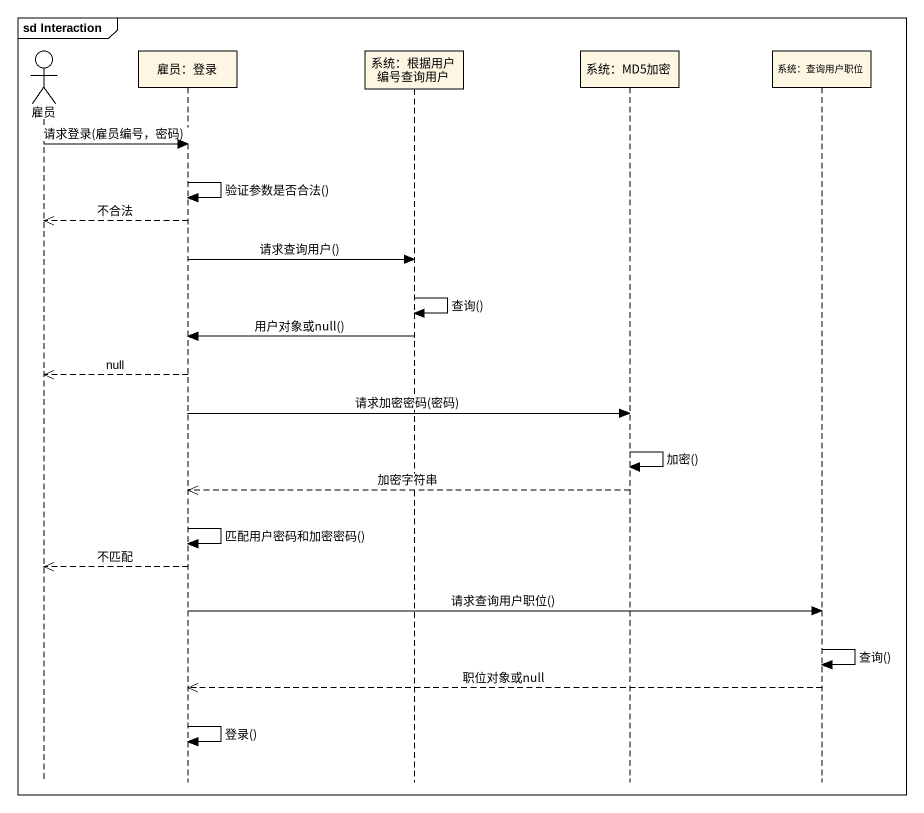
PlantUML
@startuml
mainframe sd Interaction
hide footbox
actor 雇员
participant "雇员：登录" as 雇员_登录
participant "系统：根据用户编号查询用户" as 系统_根据用户编号查询用户
participant "系统：MD5加密" as 系统_MD5加密
participant "系统：查询用户职位" as 系统_查询用户职位

雇员 -> 雇员_登录 : 请求登录(雇员编号，密码)
雇员_登录 -> 雇员_登录 : 验证参数是否合法()
雇员_登录 -->> 雇员 : 不合法
雇员_登录 -> 系统_根据用户编号查询用户 : 请求查询用户()
系统_根据用户编号查询用户 -> 系统_根据用户编号查询用户 : 查询()
系统_根据用户编号查询用户 -> 雇员_登录 : 用户对象或null()
雇员_登录 -->> 雇员 : null
雇员_登录 -> 系统_MD5加密 : 请求加密密码(密码)
系统_MD5加密 -> 系统_MD5加密 : 加密()
系统_MD5加密 -->> 雇员_登录 : 加密字符串
雇员_登录 -> 雇员_登录 : 匹配用户密码和加密密码()
雇员_登录 -->> 雇员 : 不匹配
雇员_登录 -> 系统_查询用户职位 : 请求查询用户职位()
系统_查询用户职位 -> 系统_查询用户职位 : 查询()
系统_查询用户职位 -->> 雇员_登录 : 职位对象或null
雇员_登录 -> 雇员_登录 : 登录()
@enduml
